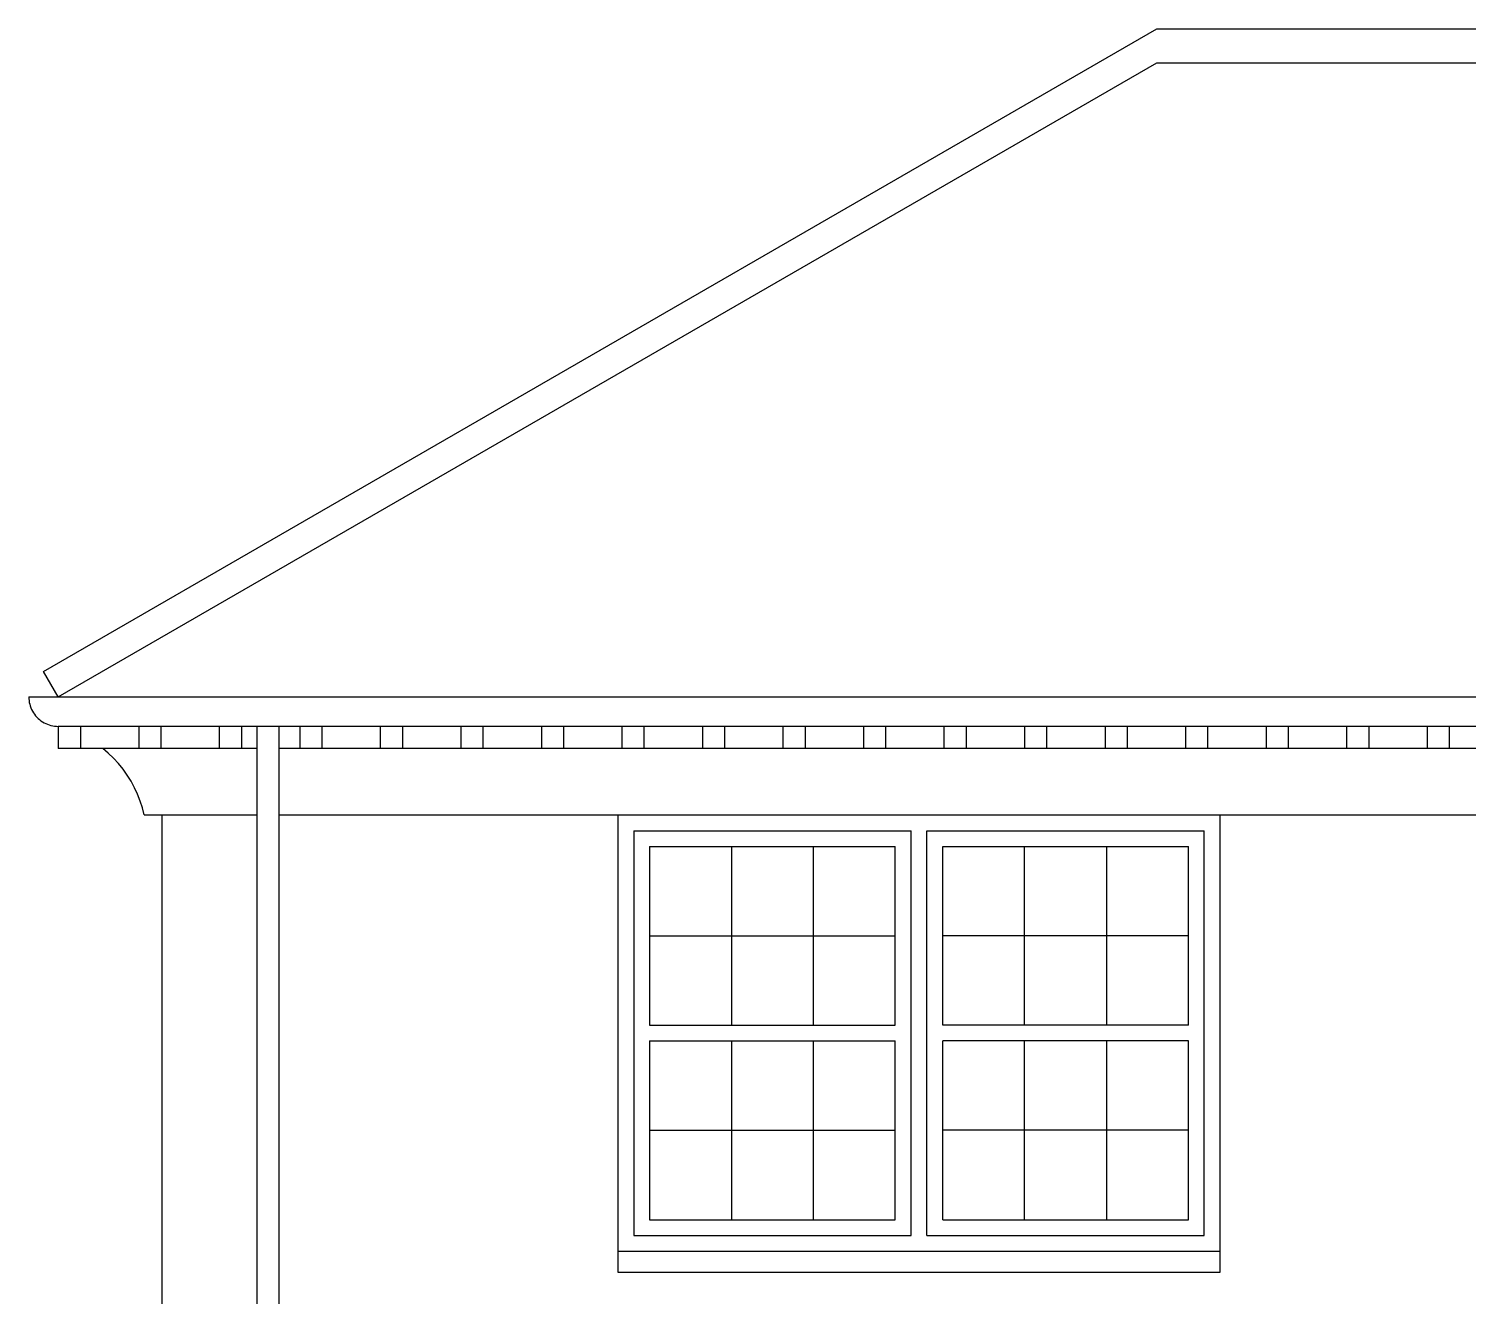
# Model space of a CAD drawing. Extents: x -71730 to 43516, y -8856 to 48457.
# Drawn here: x -5377 to -818, y 6543 to 10558 of the extents above; entities that cross this region are included whole.
import ezdxf

# ---------------------------------------------------------------- set-up
doc = ezdxf.new("R2010")
doc.units = 0
doc.header["$MEASUREMENT"] = 0
doc.layers.get('0').update_dxf_attribs({"linetype": 'CONTINUOUS'})

msp = doc.modelspace()

# ---------------------------------------------------------------- linework, layer by layer
at = {"color": 22}
for p, q in [((-5330.1, 8522.1), (-1804.5, 10557.6)), ((-1804.5, 10557.6), (9106.4, 10557.6)), ((-5283.5, 8441.3), (-1804.5, 10449.9)), ((-1804.5, 10449.9), (8919.8, 10449.9)), ((-5283.5, 8441.3), (-5330.1, 8522.1)), ((-5376.8, 8441.3), (-5376.6, 8435.4)), ((-5376.8, 8441.3), (-5283.5, 8441.3)), ((-5376.6, 8435.4), (-5376, 8429.6)), ((-5283.5, 8441.3), (5534.2, 8441.3)), ((-5376, 8429.6), (-5375.1, 8423.8)), ((-5375.1, 8423.8), (-5373.8, 8418.1)), ((-5373.8, 8418.1), (-5372.2, 8412.5)), ((-5372.2, 8412.5), (-5370.2, 8407)), ((-5370.2, 8407), (-5367.9, 8401.6)), ((-5367.9, 8401.6), (-5365.2, 8396.3)), ((-5365.2, 8396.3), (-5362.2, 8391.3)), ((-5362.2, 8391.3), (-5358.9, 8386.5)), ((-5358.9, 8386.5), (-5355.4, 8381.8)), ((-5355.4, 8381.8), (-5351.5, 8377.4)), ((-5351.5, 8377.4), (-5347.3, 8373.3)), ((-5347.3, 8373.3), (-5342.9, 8369.4)), ((-5342.9, 8369.4), (-5338.3, 8365.8)), ((-5338.3, 8365.8), (-5333.5, 8362.5)), ((-5333.5, 8362.5), (-5328.4, 8359.5)), ((-5328.4, 8359.5), (-5323.2, 8356.9)), ((-5323.2, 8356.9), (-5317.8, 8354.5)), ((-5317.8, 8354.5), (-5312.3, 8352.6)), ((-5312.3, 8352.6), (-5306.7, 8350.9)), ((-5306.7, 8350.9), (-5300.9, 8349.6)), ((-5300.9, 8349.6), (-5295.1, 8348.7)), ((-5295.1, 8348.7), (-5289.3, 8348.2)), ((-5289.3, 8348.2), (-5283.5, 8348)), ((-5283.5, 8348), (-5283.5, 8278)), ((-5213.5, 8348), (-5283.5, 8348)), ((-5213.5, 8348), (-5213.5, 8278)), ((-5028.5, 8348), (-5213.5, 8348)), ((-5028.5, 8348), (-5028.5, 8278)), ((-4958.5, 8348), (-5028.5, 8348)), ((-4958.5, 8348), (-4958.5, 8278)), ((-4773.5, 8348), (-4958.5, 8348)), ((-4773.5, 8348), (-4773.5, 8278)), ((-4703.5, 8348), (-4773.5, 8348)), ((-4703.5, 8348), (-4703.5, 8278)), ((-4653.4, 8348), (-4703.5, 8348)), ((-4583.4, 8348), (-4653.4, 8348)), ((-4653.4, 8278), (-4653.4, 8348)), ((-4518.5, 8348), (-4583.4, 8348)), ((-4583.4, 8278), (-4583.4, 8348)), ((-4518.5, 8348), (-4518.5, 8278)), ((-4448.5, 8348), (-4518.5, 8348)), ((-4448.5, 8348), (-4448.5, 8278)), ((-4263.5, 8348), (-4448.5, 8348)), ((-4263.5, 8348), (-4263.5, 8278)), ((-4193.5, 8348), (-4263.5, 8348)), ((-4193.5, 8348), (-4193.5, 8278)), ((-4008.5, 8348), (-4193.5, 8348)), ((-4008.5, 8348), (-4008.5, 8278)), ((-3938.5, 8348), (-4008.5, 8348)), ((-3938.5, 8348), (-3938.5, 8278)), ((-3753.5, 8348), (-3938.5, 8348)), ((-3753.5, 8348), (-3753.5, 8278)), ((-3683.5, 8348), (-3753.5, 8348)), ((-3683.5, 8348), (-3683.5, 8278)), ((-3498.5, 8348), (-3683.5, 8348)), ((-3498.5, 8348), (-3498.5, 8278)), ((-3428.5, 8348), (-3498.5, 8348)), ((-3428.5, 8348), (-3428.5, 8278)), ((-3243.5, 8348), (-3428.5, 8348)), ((-3243.5, 8348), (-3243.5, 8278)), ((-3173.5, 8348), (-3243.5, 8348)), ((-3173.5, 8348), (-3173.5, 8278)), ((-2988.5, 8348), (-3173.5, 8348)), ((-2988.5, 8348), (-2988.5, 8278)), ((-2918.5, 8348), (-2988.5, 8348)), ((-2918.5, 8348), (-2918.5, 8278)), ((-2733.5, 8348), (-2918.5, 8348)), ((-2733.5, 8348), (-2733.5, 8278)), ((-2663.5, 8348), (-2733.5, 8348)), ((-2663.5, 8348), (-2663.5, 8278)), ((-2478.5, 8348), (-2663.5, 8348)), ((-2478.5, 8348), (-2478.5, 8278)), ((-2408.5, 8348), (-2478.5, 8348)), ((-2408.5, 8348), (-2408.5, 8278)), ((-2223.5, 8348), (-2408.5, 8348)), ((-2223.5, 8348), (-2223.5, 8278)), ((-2153.5, 8348), (-2223.5, 8348)), ((-2153.5, 8348), (-2153.5, 8278)), ((-1968.5, 8348), (-2153.5, 8348)), ((-1968.5, 8348), (-1968.5, 8278)), ((-1898.5, 8348), (-1968.5, 8348)), ((-1898.5, 8348), (-1898.5, 8278)), ((-1713.5, 8348), (-1898.5, 8348)), ((-1713.5, 8348), (-1713.5, 8278)), ((-1643.5, 8348), (-1713.5, 8348)), ((-1643.5, 8348), (-1643.5, 8278)), ((-1458.5, 8348), (-1643.5, 8348)), ((-1458.5, 8348), (-1458.5, 8278)), ((-1388.5, 8348), (-1458.5, 8348)), ((-1388.5, 8348), (-1388.5, 8278)), ((-1203.5, 8348), (-1388.5, 8348)), ((-1203.5, 8348), (-1203.5, 8278)), ((-1133.5, 8348), (-1203.5, 8348)), ((-1133.5, 8348), (-1133.5, 8278)), ((-948.5, 8348), (-1133.5, 8348)), ((-948.5, 8348), (-948.5, 8278)), ((-878.5, 8348), (-948.5, 8348)), ((-878.5, 8348), (-878.5, 8278)), ((-693.5, 8348), (-878.5, 8348)), ((-5213.5, 8278), (-5283.5, 8278)), ((-5142.6, 8278), (-5213.5, 8278)), ((-5125, 8263.1), (-5142.6, 8278)), ((-5028.5, 8278), (-5142.6, 8278)), ((-5108.5, 8247.1), (-5125, 8263.1)), ((-4958.5, 8278), (-5028.5, 8278)), ((-4773.5, 8278), (-4958.5, 8278)), ((-4703.5, 8278), (-4773.5, 8278)), ((-4653.4, 8278), (-4703.5, 8278)), ((-4653.4, 8067.4), (-4653.4, 8278)), ((-4518.5, 8278), (-4583.4, 8278)), ((-4583.4, 8067.4), (-4583.4, 8278)), ((-4448.5, 8278), (-4518.5, 8278)), ((-4263.5, 8278), (-4448.5, 8278)), ((-4193.5, 8278), (-4263.5, 8278)), ((-4008.5, 8278), (-4193.5, 8278)), ((-3938.5, 8278), (-4008.5, 8278)), ((-3753.5, 8278), (-3938.5, 8278)), ((-3683.5, 8278), (-3753.5, 8278)), ((-3498.5, 8278), (-3683.5, 8278)), ((-3428.5, 8278), (-3498.5, 8278)), ((-3243.5, 8278), (-3428.5, 8278)), ((-3173.5, 8278), (-3243.5, 8278)), ((-2988.5, 8278), (-3173.5, 8278)), ((-2918.5, 8278), (-2988.5, 8278)), ((-2733.5, 8278), (-2918.5, 8278)), ((-2663.5, 8278), (-2733.5, 8278)), ((-2478.5, 8278), (-2663.5, 8278)), ((-2408.5, 8278), (-2478.5, 8278)), ((-2223.5, 8278), (-2408.5, 8278)), ((-2153.5, 8278), (-2223.5, 8278)), ((-1968.5, 8278), (-2153.5, 8278)), ((-1898.5, 8278), (-1968.5, 8278)), ((-1713.5, 8278), (-1898.5, 8278)), ((-1643.5, 8278), (-1713.5, 8278)), ((-1458.5, 8278), (-1643.5, 8278)), ((-1388.5, 8278), (-1458.5, 8278)), ((-1203.5, 8278), (-1388.5, 8278)), ((-1133.5, 8278), (-1203.5, 8278)), ((-948.5, 8278), (-1133.5, 8278)), ((-878.5, 8278), (-948.5, 8278)), ((-693.5, 8278), (-878.5, 8278)), ((-5092.9, 8230.2), (-5108.5, 8247.1)), ((-5078.4, 8212.3), (-5092.9, 8230.2)), ((-5065.1, 8193.6), (-5078.4, 8212.3)), ((-5052.9, 8174.1), (-5065.1, 8193.6)), ((-5041.9, 8153.8), (-5052.9, 8174.1)), ((-5032.3, 8133), (-5041.9, 8153.8)), ((-5023.9, 8111.5), (-5032.3, 8133)), ((-5016.8, 8089.6), (-5023.9, 8111.5)), ((-5011.2, 8067.4), (-5016.8, 8089.6)), ((-5011.2, 8067.4), (-4955.6, 8067.4)), ((-4955.6, 8067.4), (-4653.4, 8067.4)), ((-4955.6, 8067.4), (-4955.6, 2999.5)), ((-4653.4, 3007.5), (-4653.4, 8067.4)), ((-4583.4, 8067.4), (-3511, 8067.4)), ((-4583.4, 3009.4), (-4583.4, 8067.4)), ((-3511, 8067.4), (-1604.2, 8067.4)), ((-3511, 8067.4), (-3511, 6685.4)), ((-1604.2, 6685.4), (-1604.2, 8067.4)), ((-1604.2, 8067.4), (745.5, 8067.4)), ((-3461, 8017.4), (-3461, 6735.4)), ((-3461, 8017.4), (-2582.6, 8017.4)), ((-2582.6, 6735.4), (-2582.6, 8017.4)), ((-2532.6, 6735.4), (-2532.6, 8017.4)), ((-2532.6, 8017.4), (-1654.2, 8017.4)), ((-1654.2, 6735.4), (-1654.2, 8017.4)), ((-3411, 7967.4), (-3151.5, 7967.4)), ((-3411, 7967.4), (-3411, 7684.4)), ((-3151.5, 7967.4), (-2892.1, 7967.4)), ((-3151.5, 7967.4), (-3151.5, 7684.4)), ((-2892.1, 7684.4), (-2892.1, 7967.4)), ((-2892.1, 7967.4), (-2632.6, 7967.4)), ((-2632.6, 7684.4), (-2632.6, 7967.4)), ((-2482.6, 7684.4), (-2482.6, 7967.4)), ((-2482.6, 7967.4), (-2223.1, 7967.4)), ((-2223.1, 7967.4), (-1963.6, 7967.4)), ((-2223.1, 7684.4), (-2223.1, 7967.4)), ((-1963.6, 7967.4), (-1704.2, 7967.4)), ((-1963.6, 7967.4), (-1963.6, 7684.4)), ((-1704.2, 7684.4), (-1704.2, 7967.4)), ((-3411, 7684.4), (-3411, 7401.4)), ((-3411, 7684.4), (-3151.5, 7684.4)), ((-3151.5, 7684.4), (-2892.1, 7684.4)), ((-3151.5, 7684.4), (-3151.5, 7401.4)), ((-2892.1, 7684.4), (-2632.6, 7684.4)), ((-2892.1, 7401.4), (-2892.1, 7684.4)), ((-2632.6, 7401.4), (-2632.6, 7684.4)), ((-2223.1, 7684.4), (-2482.6, 7684.4)), ((-2482.6, 7401.4), (-2482.6, 7684.4)), ((-1963.6, 7684.4), (-2223.1, 7684.4)), ((-2223.1, 7401.4), (-2223.1, 7684.4)), ((-1963.6, 7684.4), (-1963.6, 7401.4)), ((-1704.2, 7684.4), (-1963.6, 7684.4)), ((-1704.2, 7401.4), (-1704.2, 7684.4)), ((-3411, 7401.4), (-3151.5, 7401.4)), ((-3151.5, 7401.4), (-2892.1, 7401.4)), ((-2892.1, 7401.4), (-2632.6, 7401.4)), ((-2223.1, 7401.4), (-2482.6, 7401.4)), ((-1963.6, 7401.4), (-2223.1, 7401.4)), ((-1704.2, 7401.4), (-1963.6, 7401.4)), ((-3411, 7351.4), (-3411, 7068.4)), ((-3411, 7351.4), (-3151.5, 7351.4)), ((-3151.5, 7351.4), (-2892.1, 7351.4)), ((-3151.5, 7351.4), (-3151.5, 7068.4)), ((-2892.1, 7068.4), (-2892.1, 7351.4)), ((-2892.1, 7351.4), (-2632.6, 7351.4)), ((-2632.6, 7068.4), (-2632.6, 7351.4)), ((-2482.6, 7068.4), (-2482.6, 7351.4)), ((-2223.1, 7351.4), (-2482.6, 7351.4)), ((-1963.6, 7351.4), (-2223.1, 7351.4)), ((-2223.1, 7068.4), (-2223.1, 7351.4)), ((-1704.2, 7351.4), (-1963.6, 7351.4)), ((-1963.6, 7351.4), (-1963.6, 7068.4)), ((-1704.2, 7068.4), (-1704.2, 7351.4)), ((-3411, 7068.4), (-3411, 6785.4)), ((-3411, 7068.4), (-3151.5, 7068.4)), ((-3151.5, 7068.4), (-3151.5, 6785.4)), ((-3151.5, 7068.4), (-2892.1, 7068.4)), ((-2892.1, 7068.4), (-2632.6, 7068.4)), ((-2892.1, 6785.4), (-2892.1, 7068.4)), ((-2632.6, 6785.4), (-2632.6, 7068.4)), ((-2223.1, 7068.4), (-2482.6, 7068.4)), ((-2482.6, 6785.4), (-2482.6, 7068.4)), ((-1963.6, 7068.4), (-2223.1, 7068.4)), ((-2223.1, 6785.4), (-2223.1, 7068.4)), ((-1963.6, 7068.4), (-1963.6, 6785.4)), ((-1704.2, 7068.4), (-1963.6, 7068.4)), ((-1704.2, 6785.4), (-1704.2, 7068.4)), ((-3411, 6785.4), (-3151.5, 6785.4)), ((-3151.5, 6785.4), (-2892.1, 6785.4)), ((-2892.1, 6785.4), (-2632.6, 6785.4)), ((-2482.6, 6785.4), (-2223.1, 6785.4)), ((-2223.1, 6785.4), (-1963.6, 6785.4)), ((-1963.6, 6785.4), (-1704.2, 6785.4)), ((-3461, 6735.4), (-2582.6, 6735.4)), ((-2532.6, 6735.4), (-1654.2, 6735.4)), ((-3511, 6685.4), (-3511, 6618.8)), ((-3511, 6685.4), (-1604.2, 6685.4)), ((-1604.2, 6618.8), (-1604.2, 6685.4)), ((-3511, 6618.8), (-1604.2, 6618.8))]:
    msp.add_line(p, q, dxfattribs=at)

doc.saveas('drawing.dxf')
